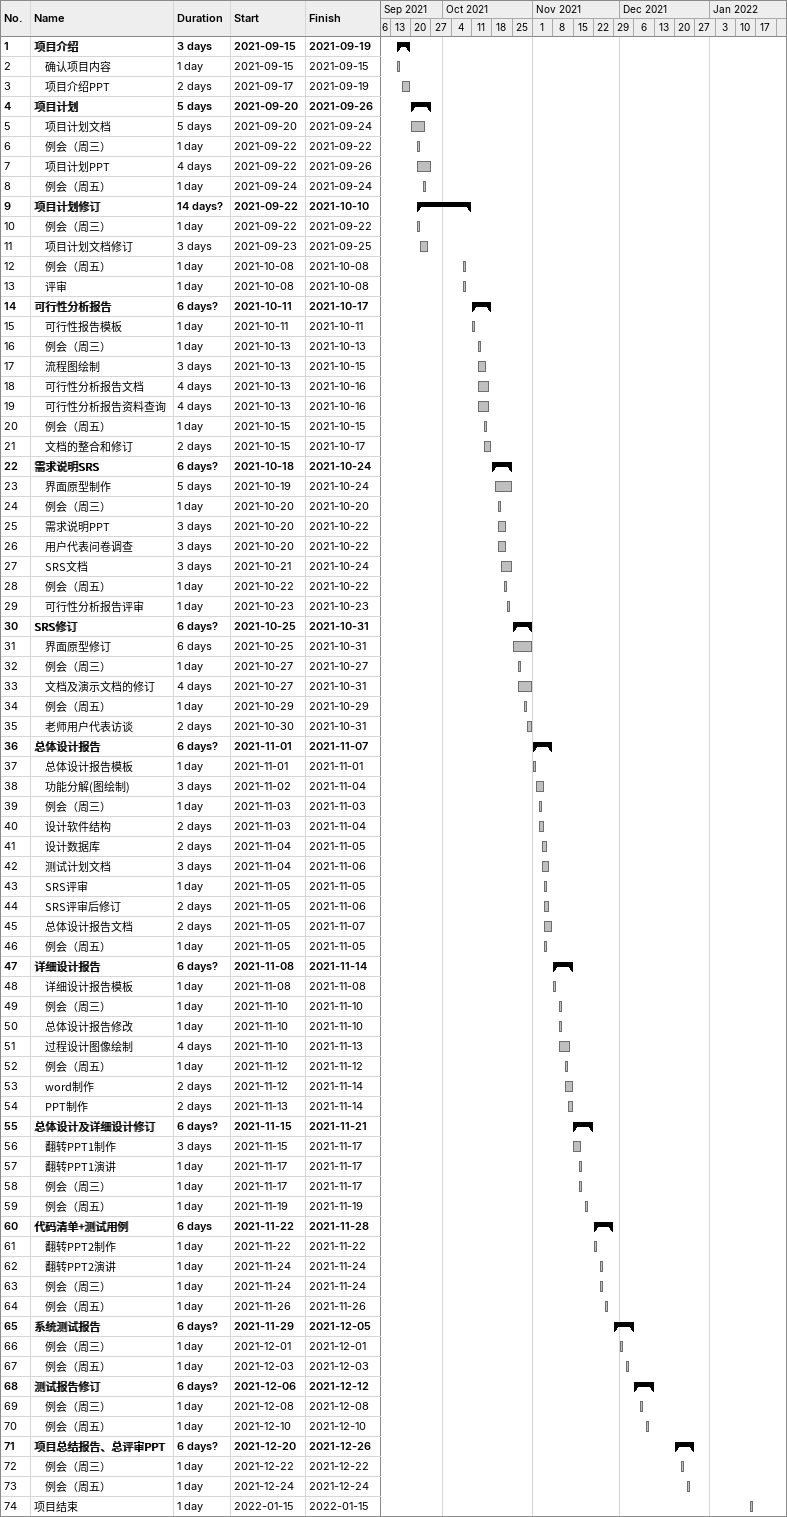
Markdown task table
| ID | Level | Task | Duration | Start | Finish |
|---|---|---|---|---|---|
| 1 | 1 | **项目介绍** | 3d | 2021-09-15 | 2021-09-19 |
| 2 | 2 | 确认项目内容 | 1d | 2021-09-15 | 2021-09-15 |
| 3 | 2 | 项目介绍PPT | 2d | 2021-09-17 | 2021-09-19 |
| 4 | 1 | **项目计划** | 5d | 2021-09-20 | 2021-09-26 |
| 5 | 2 | 项目计划文档 | 5d | 2021-09-20 | 2021-09-24 |
| 6 | 2 | 例会（周三） | 1d | 2021-09-22 | 2021-09-22 |
| 7 | 2 | 项目计划PPT | 4d | 2021-09-22 | 2021-09-26 |
| 8 | 2 | 例会（周五） | 1d | 2021-09-24 | 2021-09-24 |
| 9 | 1 | **项目计划修订** | 14d? | 2021-09-22 | 2021-10-10 |
| 10 | 2 | 例会（周三） | 1d | 2021-09-22 | 2021-09-22 |
| 11 | 2 | 项目计划文档修订 | 3d | 2021-09-23 | 2021-09-25 |
| 12 | 2 | 例会（周五） | 1d | 2021-10-08 | 2021-10-08 |
| 13 | 2 | 评审 | 1d | 2021-10-08 | 2021-10-08 |
| 14 | 1 | **可行性分析报告** | 6d? | 2021-10-11 | 2021-10-17 |
| 15 | 2 | 可行性报告模板 | 1d | 2021-10-11 | 2021-10-11 |
| 16 | 2 | 例会（周三） | 1d | 2021-10-13 | 2021-10-13 |
| 17 | 2 | 流程图绘制 | 3d | 2021-10-13 | 2021-10-15 |
| 18 | 2 | 可行性分析报告文档 | 4d | 2021-10-13 | 2021-10-16 |
| 19 | 2 | 可行性分析报告资料查询 | 4d | 2021-10-13 | 2021-10-16 |
| 20 | 2 | 例会（周五） | 1d | 2021-10-15 | 2021-10-15 |
| 21 | 2 | 文档的整合和修订 | 2d | 2021-10-15 | 2021-10-17 |
| 22 | 1 | **需求说明SRS** | 6d? | 2021-10-18 | 2021-10-24 |
| 23 | 2 | 界面原型制作 | 5d | 2021-10-19 | 2021-10-24 |
| 24 | 2 | 例会（周三） | 1d | 2021-10-20 | 2021-10-20 |
| 25 | 2 | 需求说明PPT | 3d | 2021-10-20 | 2021-10-22 |
| 26 | 2 | 用户代表问卷调查 | 3d | 2021-10-20 | 2021-10-22 |
| 27 | 2 | SRS文档 | 3d | 2021-10-21 | 2021-10-24 |
| 28 | 2 | 例会（周五） | 1d | 2021-10-22 | 2021-10-22 |
| 29 | 2 | 可行性分析报告评审 | 1d | 2021-10-23 | 2021-10-23 |
| 30 | 1 | **SRS修订** | 6d? | 2021-10-25 | 2021-10-31 |
| 31 | 2 | 界面原型修订 | 6d | 2021-10-25 | 2021-10-31 |
| 32 | 2 | 例会（周三） | 1d | 2021-10-27 | 2021-10-27 |
| 33 | 2 | 文档及演示文档的修订 | 4d | 2021-10-27 | 2021-10-31 |
| 34 | 2 | 例会（周五） | 1d | 2021-10-29 | 2021-10-29 |
| 35 | 2 | 老师用户代表访谈 | 2d | 2021-10-30 | 2021-10-31 |
| 36 | 1 | **总体设计报告** | 6d? | 2021-11-01 | 2021-11-07 |
| 37 | 2 | 总体设计报告模板 | 1d | 2021-11-01 | 2021-11-01 |
| 38 | 2 | 功能分解(图绘制) | 3d | 2021-11-02 | 2021-11-04 |
| 39 | 2 | 例会（周三） | 1d | 2021-11-03 | 2021-11-03 |
| 40 | 2 | 设计软件结构 | 2d | 2021-11-03 | 2021-11-04 |
| 41 | 2 | 设计数据库 | 2d | 2021-11-04 | 2021-11-05 |
| 42 | 2 | 测试计划文档 | 3d | 2021-11-04 | 2021-11-06 |
| 43 | 2 | SRS评审 | 1d | 2021-11-05 | 2021-11-05 |
| 44 | 2 | SRS评审后修订 | 2d | 2021-11-05 | 2021-11-06 |
| 45 | 2 | 总体设计报告文档 | 2d | 2021-11-05 | 2021-11-07 |
| 46 | 2 | 例会（周五） | 1d | 2021-11-05 | 2021-11-05 |
| 47 | 1 | **详细设计报告** | 6d? | 2021-11-08 | 2021-11-14 |
| 48 | 2 | 详细设计报告模板 | 1d | 2021-11-08 | 2021-11-08 |
| 49 | 2 | 例会（周三） | 1d | 2021-11-10 | 2021-11-10 |
| 50 | 2 | 总体设计报告修改 | 1d | 2021-11-10 | 2021-11-10 |
| 51 | 2 | 过程设计图像绘制 | 4d | 2021-11-10 | 2021-11-13 |
| 52 | 2 | 例会（周五） | 1d | 2021-11-12 | 2021-11-12 |
| 53 | 2 | word制作 | 2d | 2021-11-12 | 2021-11-14 |
| 54 | 2 | PPT制作 | 2d | 2021-11-13 | 2021-11-14 |
| 55 | 1 | **总体设计及详细设计修订** | 6d? | 2021-11-15 | 2021-11-21 |
| 56 | 2 | 翻转PPT1制作 | 3d | 2021-11-15 | 2021-11-17 |
| 57 | 2 | 翻转PPT1演讲 | 1d | 2021-11-17 | 2021-11-17 |
| 58 | 2 | 例会（周三） | 1d | 2021-11-17 | 2021-11-17 |
| 59 | 2 | 例会（周五） | 1d | 2021-11-19 | 2021-11-19 |
| 60 | 1 | **代码清单+测试用例** | 6d | 2021-11-22 | 2021-11-28 |
| 61 | 2 | 翻转PPT2制作 | 1d | 2021-11-22 | 2021-11-22 |
| 62 | 2 | 翻转PPT2演讲 | 1d | 2021-11-24 | 2021-11-24 |
| 63 | 2 | 例会（周三） | 1d | 2021-11-24 | 2021-11-24 |
| 64 | 2 | 例会（周五） | 1d | 2021-11-26 | 2021-11-26 |
| 65 | 1 | **系统测试报告** | 6d? | 2021-11-29 | 2021-12-05 |
| 66 | 2 | 例会（周三） | 1d | 2021-12-01 | 2021-12-01 |
| 67 | 2 | 例会（周五） | 1d | 2021-12-03 | 2021-12-03 |
| 68 | 1 | **测试报告修订** | 6d? | 2021-12-06 | 2021-12-12 |
| 69 | 2 | 例会（周三） | 1d | 2021-12-08 | 2021-12-08 |
| 70 | 2 | 例会（周五） | 1d | 2021-12-10 | 2021-12-10 |
| 71 | 1 | **项目总结报告、总评审PPT** | 6d? | 2021-12-20 | 2021-12-26 |
| 72 | 2 | 例会（周三） | 1d | 2021-12-22 | 2021-12-22 |
| 73 | 2 | 例会（周五） | 1d | 2021-12-24 | 2021-12-24 |
| 74 | 1 | 项目结束 | 1d | 2022-01-15 | 2022-01-15 |
